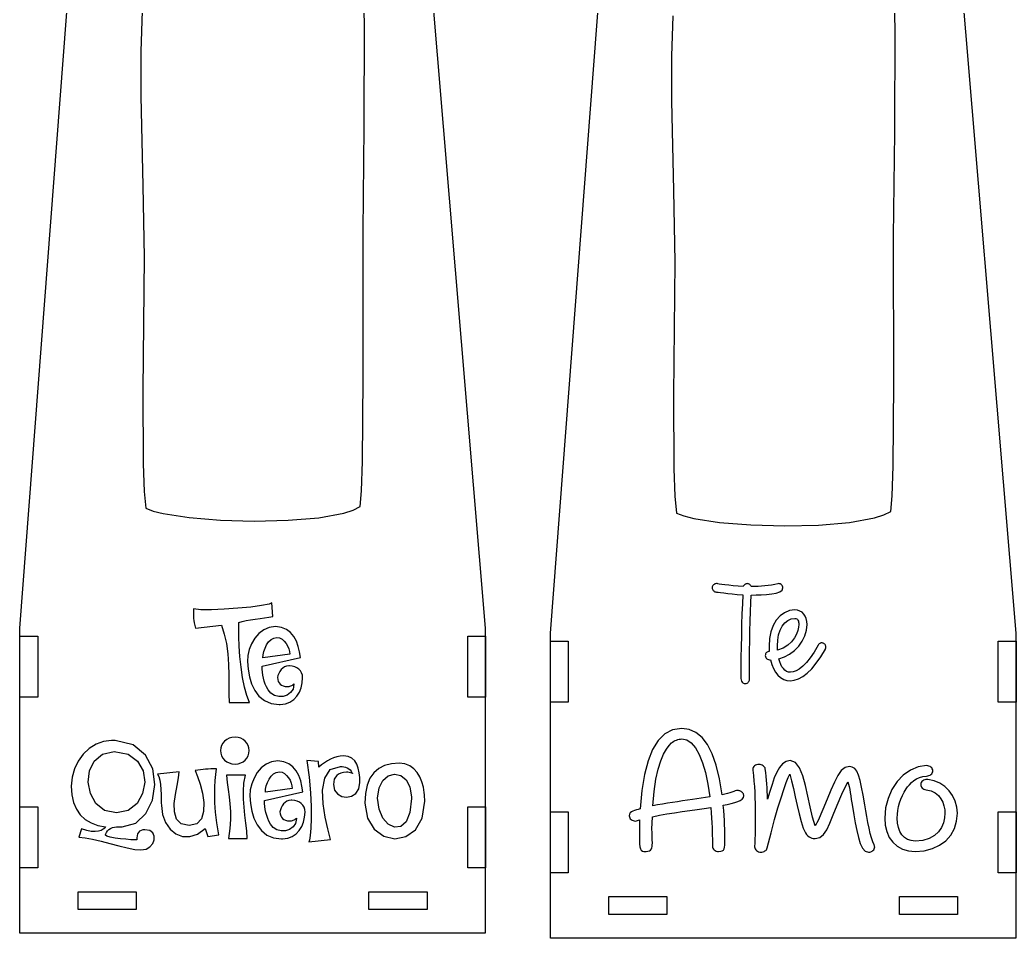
# Model space of a CAD drawing. Extents: x -1652 to 1470, y -458 to 1785.
# Drawn here: x -542.1 to -346.3, y -0.2 to 180.3 of the extents above; entities that cross this region are included whole.
import ezdxf

# ---------------------------------------------------------------- set-up
doc = ezdxf.new("R2010")
doc.units = 0
doc.layers.add('LAYER_1', color=7, linetype='CONTINUOUS')

msp = doc.modelspace()

# ---------------------------------------------------------------- linework, layer by layer
at = {"layer": 'LAYER_1', "color": 114}
for points in [[(-515.5954, 360.4716), (-479.0704, 360.7716), (-478.0704, 360.7216), (-477.2704, 360.4966), (-476.6454, 360.1466), (-476.1954, 359.6466), (-475.6454, 358.3216), (-475.4454, 356.6466), (-450.6704, 60.7216), (-450.6704, 0.7716), (-542.1454, 0.7716), (-542.1454, 60.7216), (-519.6204, 356.2216), (-519.1954, 357.8966), (-518.4204, 359.1716), (-517.2454, 360.0466), (-515.5954, 360.4716)], [(-411.2933, 359.5224), (-374.7683, 359.8224), (-373.7683, 359.7724), (-372.9683, 359.5474), (-372.3433, 359.1974), (-371.8933, 358.6974), (-371.3433, 357.3724), (-371.1433, 355.6974), (-346.3683, 59.7724), (-346.3683, -0.1776), (-437.8433, -0.1776), (-437.8433, 59.7724), (-415.3183, 355.2724), (-414.8933, 356.9474), (-414.1183, 358.2224), (-412.9433, 359.0974), (-411.2933, 359.5224)], [(-542.1454, 59.1466), (-538.6454, 59.1466), (-538.6454, 47.1466), (-542.1454, 47.1466), (-542.1454, 59.1466)], [(-454.1204, 59.1466), (-450.6204, 59.1466), (-450.6204, 47.1466), (-454.1204, 47.1466), (-454.1204, 59.1466)], [(-437.8433, 58.1974), (-434.3433, 58.1974), (-434.3433, 46.1974), (-437.8433, 46.1974), (-437.8433, 58.1974)], [(-349.8183, 58.1974), (-346.3183, 58.1974), (-346.3183, 46.1974), (-349.8183, 46.1974), (-349.8183, 58.1974)], [(-542.1454, 25.5966), (-538.6454, 25.5966), (-538.6454, 13.6216), (-542.1454, 13.6216), (-542.1454, 25.5966)], [(-454.1204, 25.5966), (-450.6204, 25.5966), (-450.6204, 13.6216), (-454.1204, 13.6216), (-454.1204, 25.5966)], [(-437.8433, 24.6474), (-434.3433, 24.6474), (-434.3433, 12.6724), (-437.8433, 12.6724), (-437.8433, 24.6474)], [(-349.8183, 24.6474), (-346.3183, 24.6474), (-346.3183, 12.6724), (-349.8183, 12.6724), (-349.8183, 24.6474)], [(-530.6954, 5.4216), (-530.6954, 8.9216), (-519.2704, 8.9216), (-519.2704, 5.4216), (-530.6954, 5.4216)], [(-473.5454, 5.4216), (-473.5454, 8.9216), (-462.1204, 8.9216), (-462.1204, 5.4216), (-473.5454, 5.4216)], [(-426.3933, 4.4724), (-426.3933, 7.9724), (-414.9683, 7.9724), (-414.9683, 4.4724), (-426.3933, 4.4724)], [(-369.2433, 4.4724), (-369.2433, 7.9724), (-357.8183, 7.9724), (-357.8183, 4.4724), (-369.2433, 4.4724)]]:
    msp.add_lwpolyline(points, close=True, dxfattribs=at)
for points in [[(-518.0954, 182.0716), (-518.3454, 174.0966), (-518.3454, 165.3216), (-517.9704, 147.6966), (-517.7204, 133.6966), (-517.9704, 107.4966), (-517.8954, 93.0216), (-517.7204, 87.6216), (-517.3954, 84.3216), (-515.9204, 83.7466), (-513.9704, 83.2466), (-508.8954, 82.4716), (-502.7454, 81.9716), (-496.0704, 81.7966), (-489.4454, 81.9466), (-483.3954, 82.4466), (-478.4704, 83.3466), (-476.6204, 83.9466), (-475.2454, 84.6216), (-474.9704, 87.7216), (-474.7954, 93.5216), (-474.6704, 109.9466), (-474.6954, 138.6966), (-474.4454, 159.1216), (-474.3954, 179.5466), (-474.5204, 184.0716)], [(-413.7933, 181.1224), (-414.0433, 173.1474), (-414.0433, 164.3724), (-413.6683, 146.7474), (-413.4183, 132.7474), (-413.6683, 106.5474), (-413.5933, 92.0724), (-413.4183, 86.6724), (-413.0933, 83.3724), (-411.6183, 82.7974), (-409.6683, 82.2974), (-404.5933, 81.5224), (-398.4433, 81.0224), (-391.7683, 80.8474), (-385.1433, 80.9974), (-379.0933, 81.4974), (-374.1683, 82.3974), (-372.3183, 82.9974), (-370.9433, 83.6724), (-370.6683, 86.7724), (-370.4933, 92.5724), (-370.3683, 108.9974), (-370.3933, 137.7474), (-370.1433, 158.1724), (-370.0933, 178.5974), (-370.2183, 183.1224)]]:
    msp.add_lwpolyline(points, dxfattribs=at)
at = {"layer": 'LAYER_1', "color": 250}
for points in [[(-393.1667, 69.4654), (-393.7713, 69.3224), (-394.3976, 69.2038), (-395.0418, 69.1078), (-395.7, 69.033), (-396.3685, 68.9776), (-397.0433, 68.9401), (-397.7207, 68.9187), (-398.3969, 68.912), (-398.4387, 69.0323), (-398.5012, 69.1428), (-398.5822, 69.2417), (-398.6796, 69.327), (-398.7909, 69.3967), (-398.9141, 69.4489), (-399.0468, 69.4817), (-399.1869, 69.493), (-399.3079, 69.4817), (-399.4248, 69.4493), (-399.536, 69.3982), (-399.6398, 69.3304), (-399.7346, 69.2484), (-399.8189, 69.1544), (-399.8911, 69.0507), (-399.9496, 68.9395), (-400.9741, 69.0019), (-401.9297, 69.0805), (-402.7958, 69.1682), (-403.5522, 69.2578), (-404.1783, 69.3423), (-404.6537, 69.4143), (-404.958, 69.467), (-405.0708, 69.493), (-405.2344, 69.493), (-405.3868, 69.4766), (-405.5344, 69.4294), (-405.6725, 69.3544), (-405.7961, 69.2543), (-405.9007, 69.1322), (-405.9813, 68.991), (-406.0331, 68.8335), (-406.0515, 68.6627), (-406.0379, 68.5204), (-405.9987, 68.3856), (-405.9366, 68.2605), (-405.8541, 68.1474), (-405.7536, 68.0485), (-405.6378, 67.9662), (-405.5092, 67.9027), (-405.3704, 67.8603), (-405.217, 67.8308), (-404.8891, 67.7851), (-404.4008, 67.7251), (-403.7667, 67.6528), (-403.001, 67.5701), (-402.1182, 67.4789), (-401.1326, 67.3813), (-400.0585, 67.2791), (-400.1296, 65.5471), (-400.1986, 63.5666), (-400.263, 61.4292), (-400.3208, 59.2263), (-400.3696, 57.0493), (-400.4072, 54.9896), (-400.4314, 53.1388), (-400.44, 51.5883), (-400.4337, 51.2115), (-400.4102, 50.8723), (-400.3624, 50.5747), (-400.2834, 50.3224), (-400.166, 50.1194), (-400.0033, 49.9696), (-399.7882, 49.8769), (-399.5138, 49.8451), (-399.3547, 49.8649), (-399.2065, 49.9208), (-399.0723, 50.0071), (-398.9554, 50.1183), (-398.8589, 50.249), (-398.786, 50.3937), (-398.7399, 50.5468), (-398.7238, 50.7028), (-398.751, 52.9444), (-398.7425, 54.5353), (-398.7191, 56.3162), (-398.6835, 58.2204), (-398.6386, 60.181), (-398.5874, 62.1311), (-398.5327, 64.0041), (-398.4773, 65.7331), (-398.4242, 67.2513), (-397.4433, 67.2597), (-396.3995, 67.2924), (-395.3525, 67.3608), (-394.362, 67.4762), (-393.4877, 67.65), (-392.7893, 67.8935), (-392.3264, 68.218), (-392.1589, 68.635), (-392.1761, 68.8149), (-392.2253, 68.9793), (-392.3025, 69.1255), (-392.404, 69.2509), (-392.526, 69.3529), (-392.6645, 69.429), (-392.8158, 69.4766), (-392.976, 69.493), (-393.1667, 69.4654)], [(-502.5507, 61.3016), (-501.9643, 59.5913), (-501.5562, 57.6999), (-501.294, 55.6914), (-501.1452, 53.6299), (-501.0773, 51.5794), (-501.0577, 49.6041), (-501.0542, 47.7678), (-501.034, 46.1347), (-497.007, 46.1347), (-497.5635, 47.4824), (-498.0219, 49.1498), (-498.3897, 51.0444), (-498.6741, 53.0743), (-498.8825, 55.147), (-499.0222, 57.1704), (-499.1007, 59.0521), (-499.1252, 60.7001), (-499.0989, 61.8507), (-498.4446, 62.045), (-497.664, 62.2181), (-496.7951, 62.3734), (-495.876, 62.5143), (-494.9447, 62.6442), (-494.039, 62.7664), (-493.1971, 62.8843), (-492.457, 63.0013), (-492.6139, 65.6947), (-493.1524, 65.4468), (-494.6274, 65.1726), (-496.7692, 64.8995), (-499.3082, 64.6553), (-501.9746, 64.4675), (-504.4989, 64.3636), (-506.6113, 64.3712), (-508.0422, 64.518), (-508.0414, 64.0001), (-508.0361, 63.5321), (-508.0215, 63.0953), (-507.9932, 62.6712), (-507.9464, 62.2409), (-507.8767, 61.7858), (-507.7794, 61.2871), (-507.6499, 60.7263), (-502.5507, 61.3016)], [(-384.1228, 57.7318), (-384.225, 57.7725), (-384.3271, 57.8081), (-384.4293, 57.8332), (-384.5315, 57.8427), (-384.6334, 57.8351), (-384.7336, 57.8129), (-384.8307, 57.777), (-384.923, 57.7285), (-385.0089, 57.6683), (-385.0869, 57.5975), (-385.1553, 57.5169), (-385.2125, 57.4275), (-386.0119, 56.0527), (-386.7916, 54.9075), (-387.5444, 53.9776), (-388.2634, 53.2488), (-388.9415, 52.7068), (-389.5718, 52.3374), (-390.1472, 52.1261), (-390.6606, 52.0589), (-391.0561, 52.1061), (-391.4242, 52.2448), (-391.7629, 52.4704), (-392.0703, 52.7784), (-392.3445, 53.1642), (-392.5836, 53.6233), (-392.7857, 54.1511), (-392.9488, 54.7431), (-391.8575, 55.1058), (-390.8279, 55.6577), (-389.8857, 56.3723), (-389.0568, 57.2234), (-388.3671, 58.1848), (-387.8425, 59.2301), (-387.5087, 60.3332), (-387.3917, 61.4678), (-387.4355, 62.067), (-387.5632, 62.6136), (-387.7695, 63.0992), (-388.0489, 63.5155), (-388.3959, 63.854), (-388.8052, 64.1061), (-389.2714, 64.2636), (-389.7889, 64.318), (-390.8602, 64.1804), (-391.8374, 63.7827), (-392.7054, 63.1476), (-393.4493, 62.2979), (-394.0539, 61.2562), (-394.5044, 60.0452), (-394.7857, 58.6876), (-394.8828, 57.2061), (-394.8284, 56.1821), (-394.9875, 56.1646), (-395.1357, 56.1147), (-395.2699, 56.0362), (-395.3868, 55.9331), (-395.4833, 55.8092), (-395.5562, 55.6685), (-395.6023, 55.5148), (-395.6184, 55.3521), (-395.5974, 55.1416), (-395.5371, 54.9654), (-395.4417, 54.8217), (-395.3153, 54.7085), (-395.1622, 54.6239), (-394.9863, 54.5658), (-394.7919, 54.5324), (-394.5832, 54.5217), (-394.3364, 53.5977), (-394.0086, 52.7801), (-393.6054, 52.074), (-393.1327, 51.4847), (-392.596, 51.0173), (-392.0013, 50.677), (-391.3543, 50.469), (-390.6606, 50.3985), (-389.9142, 50.489), (-389.113, 50.7643), (-388.2683, 51.2303), (-387.3917, 51.8928), (-386.4946, 52.7577), (-385.5887, 53.8308), (-384.6853, 55.1179), (-383.7959, 56.6249), (-383.7559, 56.7127), (-383.721, 56.8083), (-383.6964, 56.909), (-383.687, 57.0123), (-383.6946, 57.1158), (-383.7168, 57.2181), (-383.7531, 57.3178), (-383.8028, 57.4135), (-383.8652, 57.5041), (-383.9398, 57.5882), (-384.0259, 57.6645), (-384.1228, 57.7318)], [(-497.4254, 54.1628), (-497.3017, 52.6812), (-497.034, 51.1993), (-496.6008, 49.778), (-495.9807, 48.4785), (-495.1521, 47.3615), (-494.0938, 46.4882), (-492.7842, 45.9195), (-491.2018, 45.7164), (-490.9664, 45.7164), (-489.9593, 45.8349), (-489.0776, 46.1695), (-488.3239, 46.6886), (-487.701, 47.3606), (-487.2118, 48.1539), (-486.8589, 49.037), (-486.6452, 49.9783), (-486.5733, 50.9463), (-486.6234, 51.4765), (-486.7678, 51.947), (-486.998, 52.3543), (-487.3055, 52.6951), (-487.6816, 52.966), (-488.1177, 53.1637), (-488.6054, 53.2848), (-489.1359, 53.3259), (-489.2929, 53.3259), (-489.7209, 53.2731), (-490.1179, 53.1245), (-490.4775, 52.8943), (-490.7932, 52.597), (-491.0587, 52.247), (-491.2676, 51.8587), (-491.4133, 51.4464), (-491.4894, 51.0247), (-491.4557, 50.6191), (-491.3574, 50.2656), (-491.1984, 49.9648), (-490.9828, 49.7173), (-490.7144, 49.5238), (-490.3973, 49.3847), (-490.0354, 49.3009), (-489.6328, 49.2728), (-489.4317, 49.2782), (-489.2402, 49.2961), (-489.0578, 49.3293), (-488.8843, 49.3807), (-488.7194, 49.4528), (-488.5628, 49.5486), (-488.4141, 49.6707), (-488.2731, 49.8219), (-488.2731, 49.7173), (-488.4589, 48.78), (-488.9264, 48.0678), (-489.5992, 47.5831), (-490.401, 47.3279), (-491.2555, 47.3043), (-492.0864, 47.5146), (-492.8174, 47.9608), (-493.3722, 48.6451), (-493.6619, 49.2034), (-493.905, 49.7622), (-494.104, 50.3247), (-494.2614, 50.894), (-494.3795, 51.4731), (-494.4608, 52.065), (-494.5078, 52.6729), (-494.5229, 53.2998), (-487.0179, 54.9734), (-487.1658, 56.0674), (-487.4216, 57.1459), (-487.7975, 58.1685), (-488.3058, 59.0952), (-488.9587, 59.8859), (-489.7685, 60.5004), (-490.7475, 60.8985), (-491.9079, 61.0401), (-493.136, 60.8701), (-494.2262, 60.3958), (-495.1705, 59.6708), (-495.961, 58.7488), (-496.5897, 57.6833), (-497.0487, 56.5281), (-497.3299, 55.3367), (-497.4254, 54.1628)], [(-393.2211, 56.4035), (-393.2484, 57.2337), (-393.1824, 58.3646), (-392.9913, 59.4005), (-392.6853, 60.3241), (-392.2746, 61.1184), (-391.7694, 61.7661), (-391.1799, 62.25), (-390.5163, 62.553), (-389.7889, 62.6578), (-389.5919, 62.6339), (-389.4284, 62.5653), (-389.2961, 62.4564), (-389.193, 62.3118), (-389.1166, 62.1362), (-389.0648, 61.9339), (-389.0354, 61.7096), (-389.0261, 61.4678), (-389.0712, 60.9437), (-389.2181, 60.2952), (-389.4843, 59.5687), (-389.8876, 58.8112), (-390.4453, 58.0691), (-391.1751, 57.3894), (-392.0945, 56.8186), (-393.2211, 56.4035)], [(-491.6202, 58.8958), (-491.0919, 58.809), (-490.6102, 58.5693), (-490.1824, 58.2077), (-489.8159, 57.755), (-489.518, 57.2423), (-489.2961, 56.7004), (-489.1576, 56.1604), (-489.1098, 55.6532), (-494.3659, 54.9211), (-494.3187, 55.5123), (-494.1796, 56.1599), (-493.9522, 56.8222), (-493.6403, 57.4576), (-493.2474, 58.0243), (-492.7773, 58.4807), (-492.2337, 58.7851), (-491.6202, 58.8958)], [(-502.7076, 36.673), (-502.6538, 36.1466), (-502.4976, 35.6536), (-502.247, 35.2053), (-501.9101, 34.8131), (-501.4946, 34.4883), (-501.0087, 34.2423), (-500.4603, 34.0864), (-499.8573, 34.0319), (-499.2577, 34.0864), (-498.7182, 34.2423), (-498.2448, 34.4883), (-497.8438, 34.8131), (-497.5212, 35.2053), (-497.2832, 35.6536), (-497.136, 36.1466), (-497.0855, 36.673), (-497.136, 37.1994), (-497.2832, 37.6924), (-497.5212, 38.1407), (-497.8438, 38.5329), (-498.2448, 38.8577), (-498.7182, 39.1037), (-499.2577, 39.2596), (-499.8573, 39.3141), (-500.4603, 39.2596), (-501.0087, 39.1037), (-501.4946, 38.8577), (-501.9101, 38.5329), (-502.247, 38.1407), (-502.4976, 37.6924), (-502.6538, 37.1994), (-502.7076, 36.673)], [(-400.001, 28.3102), (-400.1005, 28.4298), (-400.2135, 28.5334), (-400.338, 28.6211), (-400.4721, 28.6928), (-400.6138, 28.7486), (-400.7613, 28.7885), (-400.9127, 28.8124), (-401.0659, 28.8204), (-401.2651, 28.7978), (-401.5223, 28.7354), (-401.8342, 28.641), (-402.1975, 28.5228), (-402.6088, 28.3886), (-403.0647, 28.2464), (-403.5619, 28.1043), (-404.0971, 27.9701), (-404.6234, 31.1079), (-405.2811, 33.7937), (-406.0714, 36.0379), (-406.995, 37.8508), (-408.0531, 39.2428), (-409.2465, 40.2242), (-410.5762, 40.8055), (-412.0432, 40.9969), (-413.845, 40.7345), (-415.3911, 39.9563), (-416.698, 38.6759), (-417.7827, 36.9069), (-418.662, 34.6627), (-419.3527, 31.957), (-419.8716, 28.8032), (-420.2354, 25.215), (-420.5856, 25.1161), (-420.9483, 25.0168), (-421.3052, 24.9071), (-421.6382, 24.7771), (-421.9289, 24.6168), (-422.1592, 24.4162), (-422.3107, 24.1654), (-422.3653, 23.8544), (-422.3394, 23.6543), (-422.2654, 23.4655), (-422.1492, 23.2925), (-421.9966, 23.1403), (-421.8132, 23.0135), (-421.6048, 22.9171), (-421.3773, 22.8557), (-421.1363, 22.8342), (-420.9277, 22.8565), (-420.7268, 22.9107), (-420.5258, 22.9776), (-420.3172, 23.0382), (-420.3582, 20.1472), (-420.354, 19.1265), (-420.332, 18.3402), (-420.2783, 17.758), (-420.179, 17.3496), (-420.0202, 17.0846), (-419.788, 16.9329), (-419.4684, 16.8641), (-419.0475, 16.8479), (-418.6772, 16.8818), (-418.3889, 16.9786), (-418.1727, 17.1313), (-418.0184, 17.3326), (-417.9159, 17.5753), (-417.8552, 17.8523), (-417.8261, 18.1564), (-417.8187, 18.4805), (-417.8315, 19.1878), (-417.8597, 19.8792), (-417.8878, 20.5514), (-417.9006, 21.2014), (-417.8187, 23.6845), (-416.4052, 23.9643), (-414.9431, 24.2202), (-413.4533, 24.4569), (-411.9563, 24.6793), (-410.4727, 24.8922), (-409.0231, 25.1002), (-407.6283, 25.3083), (-406.3089, 25.5211), (-406.226, 24.4659), (-406.1604, 23.4506), (-406.1102, 22.4862), (-406.0734, 21.5841), (-406.0482, 20.7553), (-406.0325, 20.011), (-406.0245, 19.3623), (-406.0223, 18.8205), (-406.0223, 17.9021), (-405.9981, 17.7006), (-405.9282, 17.5078), (-405.8171, 17.3294), (-405.669, 17.171), (-405.4882, 17.038), (-405.2792, 16.9361), (-405.0461, 16.8709), (-404.7934, 16.8479), (-404.3878, 16.8762), (-404.0829, 16.9659), (-403.8645, 17.1241), (-403.7181, 17.358), (-403.6293, 17.6749), (-403.5837, 18.0818), (-403.5669, 18.586), (-403.5645, 19.1947), (-403.5668, 19.7798), (-403.5754, 20.4575), (-403.5926, 21.218), (-403.6209, 22.0518), (-403.6626, 22.9495), (-403.7201, 23.9013), (-403.7958, 24.8977), (-403.8922, 25.9292), (-403.083, 26.0863), (-402.3255, 26.255), (-401.6372, 26.4404), (-401.0353, 26.6477), (-400.5371, 26.8821), (-400.1598, 27.1489), (-399.9207, 27.4531), (-399.8372, 27.7999), (-399.8455, 27.9275), (-399.8731, 28.0551), (-399.9236, 28.1826), (-400.001, 28.3102)], [(-530.5832, 19.6497), (-529.3419, 19.5418), (-527.8509, 19.2575), (-526.1938, 18.8554), (-524.4543, 18.3945), (-522.716, 17.9336), (-521.0626, 17.5316), (-519.5777, 17.2472), (-518.3451, 17.1393), (-517.3568, 17.3101), (-516.5824, 17.7603), (-516.0422, 18.3969), (-515.7563, 19.1267), (-515.7449, 19.8564), (-516.0284, 20.493), (-516.6269, 20.9432), (-517.5606, 21.114), (-517.9906, 21.079), (-518.3435, 20.9759), (-518.6252, 20.8079), (-518.842, 20.5779), (-518.9999, 20.2891), (-519.1051, 19.9446), (-519.1637, 19.5474), (-519.1819, 19.1005), (-519.5822, 19.1153), (-520.33, 19.1597), (-521.3046, 19.2343), (-522.3852, 19.3391), (-523.4511, 19.4746), (-524.3816, 19.6411), (-525.0558, 19.8388), (-525.3532, 20.0681), (-525.3008, 20.1727), (-525.1532, 20.5768), (-524.934, 20.9101), (-524.6546, 21.1779), (-524.3268, 21.3853), (-523.9622, 21.5376), (-523.5725, 21.6399), (-523.1693, 21.6975), (-522.7643, 21.7155), (-522.0584, 21.7155), (-519.3818, 22.4232), (-517.3653, 24.2933), (-516.0855, 26.946), (-515.619, 30.0017), (-516.0424, 33.0806), (-517.4323, 35.8032), (-519.8653, 37.7897), (-523.4181, 38.6604), (-524.1242, 38.6866), (-525.7034, 38.4942), (-527.1824, 37.9462), (-528.5272, 37.087), (-529.7038, 35.9605), (-530.6782, 34.6109), (-531.4162, 33.0824), (-531.884, 31.419), (-532.0475, 29.6649), (-531.9324, 27.9526), (-531.5927, 26.444), (-531.0367, 25.1396), (-530.2726, 24.0395), (-529.3086, 23.1441), (-528.1532, 22.4537), (-526.8145, 21.9687), (-525.3008, 21.6892), (-525.4828, 21.4407), (-525.7757, 21.201), (-526.1825, 20.9938), (-526.7065, 20.8427), (-527.3505, 20.7713), (-528.1177, 20.8031), (-529.0112, 20.9618), (-530.034, 21.271), (-530.5832, 19.6497)], [(-409.9542, 27.0516), (-410.9035, 26.9125), (-411.873, 26.7737), (-412.8559, 26.6325), (-413.8455, 26.4862), (-414.8351, 26.3319), (-415.818, 26.1668), (-416.7874, 25.9881), (-417.7366, 25.7932), (-417.4757, 28.6437), (-417.1088, 31.0471), (-416.6603, 33.0407), (-416.1546, 34.662), (-415.6163, 35.9486), (-415.0698, 36.9377), (-414.5396, 37.667), (-414.0502, 38.1739), (-413.8278, 38.354), (-413.592, 38.5114), (-413.3447, 38.6456), (-413.0878, 38.7563), (-412.8231, 38.8431), (-412.5527, 38.9056), (-412.2785, 38.9434), (-412.0023, 38.9561), (-411.0609, 38.7581), (-410.1771, 38.1754), (-409.3585, 37.2252), (-408.6129, 35.9247), (-407.9479, 34.291), (-407.3712, 32.3412), (-406.8905, 30.0924), (-406.5135, 27.5619), (-409.9542, 27.0516)], [(-523.6012, 36.49), (-520.8858, 35.9709), (-519.009, 34.6023), (-517.9322, 32.6674), (-517.6162, 30.4494), (-518.0221, 28.2314), (-519.1112, 26.2965), (-520.8443, 24.9279), (-523.1827, 24.4088), (-525.5185, 24.9279), (-527.2233, 26.2965), (-528.2864, 28.2314), (-528.6971, 30.4494), (-528.4447, 32.6674), (-527.5184, 34.6023), (-525.9074, 35.9709), (-523.6012, 36.49)], [(-481.108, 19.179), (-481.1963, 19.6918), (-481.5988, 21.2717), (-482.1097, 23.5687), (-482.5234, 26.2328), (-482.6344, 28.914), (-482.237, 31.2625), (-481.1256, 32.9282), (-479.0945, 33.5612), (-478.7856, 33.5427), (-478.4567, 33.4864), (-478.1224, 33.3916), (-477.7969, 33.2572), (-477.4947, 33.0824), (-477.2302, 32.8662), (-477.0178, 32.6077), (-476.8719, 32.306), (-476.8719, 32.2538), (-477.1681, 32.3334), (-477.4177, 32.3812), (-477.6624, 32.4045), (-477.9439, 32.4106), (-478.5345, 32.3705), (-479.0504, 32.2517), (-479.4902, 32.0562), (-479.8529, 31.7863), (-480.137, 31.444), (-480.3415, 31.0316), (-480.4651, 30.5512), (-480.5066, 30.0048), (-480.2841, 28.9256), (-479.6976, 28.1467), (-478.8683, 27.679), (-477.9178, 27.5338), (-476.9672, 27.7219), (-476.1379, 28.2545), (-475.5514, 29.1426), (-475.3289, 30.3971), (-475.3566, 31.3801), (-475.4523, 32.3285), (-475.635, 33.2125), (-475.9238, 34.0025), (-476.3376, 34.6687), (-476.8955, 35.1813), (-477.6164, 35.5107), (-478.5193, 35.6271), (-479.1766, 35.5831), (-479.8304, 35.4563), (-480.4751, 35.2548), (-481.1048, 34.9864), (-481.7137, 34.6592), (-482.2958, 34.2812), (-482.8455, 33.8602), (-483.3569, 33.4043), (-483.4615, 34.5549), (-485.7627, 34.7118), (-485.2986, 31.4212), (-485.0211, 28.3914), (-484.8962, 25.6772), (-484.8899, 23.3335), (-484.9682, 21.4152), (-485.097, 19.977), (-485.2424, 19.0738), (-485.3704, 18.7606), (-481.108, 19.179)], [(-496.9547, 27.756), (-496.831, 26.2744), (-496.5633, 24.7925), (-496.1301, 23.3713), (-495.5099, 22.0717), (-494.6814, 20.9548), (-493.6231, 20.0815), (-492.3134, 19.5128), (-490.7311, 19.3097), (-490.4957, 19.3097), (-489.4886, 19.4282), (-488.6069, 19.7628), (-487.8532, 20.2819), (-487.2303, 20.9539), (-486.7411, 21.7472), (-486.3882, 22.6303), (-486.1745, 23.5717), (-486.1026, 24.5397), (-486.1527, 25.0699), (-486.2971, 25.5403), (-486.5273, 25.9475), (-486.8348, 26.2884), (-487.2109, 26.5593), (-487.647, 26.757), (-488.1347, 26.8781), (-488.6652, 26.9192), (-488.8222, 26.9192), (-489.2501, 26.8664), (-489.6471, 26.7178), (-490.0067, 26.4876), (-490.3225, 26.1903), (-490.5881, 25.8402), (-490.7969, 25.4519), (-490.9426, 25.0397), (-491.0187, 24.618), (-490.985, 24.2124), (-490.8867, 23.8589), (-490.7278, 23.5581), (-490.5121, 23.3106), (-490.2437, 23.117), (-489.9266, 22.978), (-489.5647, 22.8941), (-489.1621, 22.866), (-488.961, 22.8714), (-488.7695, 22.8893), (-488.5871, 22.9225), (-488.4136, 22.9739), (-488.2487, 23.046), (-488.092, 23.1418), (-487.9433, 23.2639), (-487.8023, 23.4151), (-487.8023, 23.3105), (-487.9882, 22.3732), (-488.4556, 21.6611), (-489.1284, 21.1764), (-489.9303, 20.9212), (-490.7848, 20.8976), (-491.6157, 21.1079), (-492.3467, 21.5542), (-492.9015, 22.2385), (-493.1912, 22.7967), (-493.4343, 23.3556), (-493.6332, 23.9181), (-493.7906, 24.4873), (-493.9087, 25.0664), (-493.99, 25.6583), (-494.037, 26.2662), (-494.0521, 26.8931), (-486.5472, 28.5666), (-486.6951, 29.6607), (-486.9508, 30.7391), (-487.3267, 31.7618), (-487.835, 32.6885), (-488.4879, 33.4792), (-489.2978, 34.0937), (-490.2767, 34.4918), (-491.4371, 34.6334), (-492.6652, 34.4634), (-493.7555, 33.989), (-494.6998, 33.2641), (-495.4903, 32.342), (-496.119, 31.2766), (-496.578, 30.1213), (-496.8592, 28.9299), (-496.9547, 27.756)], [(-474.3353, 26.344), (-473.8297, 23.3812), (-472.4967, 21.2051), (-470.6121, 19.8521), (-468.4517, 19.3587), (-466.2912, 19.7613), (-464.4066, 21.0964), (-463.0736, 23.4005), (-462.568, 26.71), (-462.5733, 27.1116), (-462.5909, 27.5305), (-462.6231, 27.964), (-462.6725, 28.4098), (-462.8409, 29.4765), (-463.1171, 30.5153), (-463.511, 31.4909), (-464.0323, 32.3682), (-464.691, 33.1119), (-465.4967, 33.6867), (-466.4594, 34.0575), (-467.5887, 34.1889), (-469.1174, 34.0781), (-470.4631, 33.739), (-471.6195, 33.1615), (-472.58, 32.3355), (-473.3383, 31.2509), (-473.8879, 29.8975), (-474.2224, 28.2652), (-474.3353, 26.344)], [(-376.0394, 25.9973), (-376.3729, 27.894), (-376.68, 29.4873), (-376.9804, 30.7929), (-377.2938, 31.8263), (-377.6398, 32.6029), (-378.0381, 33.1384), (-378.5084, 33.4483), (-379.0704, 33.5482), (-379.9259, 33.3377), (-380.6762, 32.7319), (-381.3622, 31.7689), (-382.0247, 30.487), (-382.7044, 28.9245), (-383.4423, 27.1197), (-384.279, 25.1108), (-385.2555, 22.9361), (-385.7879, 21.9157), (-386.3334, 23.6078), (-386.8036, 25.5928), (-387.2459, 27.711), (-387.7079, 29.8025), (-388.2371, 31.7075), (-388.881, 33.266), (-389.6871, 34.3184), (-390.703, 34.7047), (-391.5165, 34.5435), (-392.2186, 34.0845), (-392.8285, 33.3648), (-393.3655, 32.4215), (-393.8487, 31.2917), (-394.2973, 30.0124), (-394.7306, 28.6206), (-395.1676, 27.1536), (-395.1887, 27.8948), (-395.2208, 28.638), (-395.2635, 29.382), (-395.3162, 30.1255), (-395.3785, 30.8675), (-395.4499, 31.6067), (-395.53, 32.3419), (-395.6182, 33.0719), (-395.6694, 33.2564), (-395.7584, 33.4253), (-395.8811, 33.5759), (-396.033, 33.7053), (-396.2099, 33.8109), (-396.4075, 33.8898), (-396.6213, 33.9391), (-396.8471, 33.9562), (-397.0998, 33.9375), (-397.3329, 33.8834), (-397.5419, 33.7966), (-397.7227, 33.6799), (-397.8707, 33.5361), (-397.9818, 33.368), (-398.0517, 33.1784), (-398.0759, 32.97), (-398.0759, 32.8338), (-397.949, 31.7593), (-397.8436, 30.6788), (-397.7584, 29.5928), (-397.6919, 28.5015), (-397.6427, 27.4055), (-397.6094, 26.305), (-397.5904, 25.2006), (-397.5844, 24.0927), (-397.5863, 23.3005), (-397.5921, 22.5062), (-397.6017, 21.7112), (-397.6151, 20.9166), (-397.6324, 20.1236), (-397.6535, 19.3334), (-397.6785, 18.5472), (-397.7073, 17.7662), (-397.6814, 17.5549), (-397.6075, 17.3575), (-397.4913, 17.1784), (-397.3387, 17.0221), (-397.1553, 16.8929), (-396.947, 16.7952), (-396.7195, 16.7334), (-396.4786, 16.7118), (-396.2662, 16.7273), (-396.0619, 16.7724), (-395.8701, 16.8445), (-395.6951, 16.9414), (-395.5413, 17.0605), (-395.4129, 17.1996), (-395.3142, 17.3562), (-395.2497, 17.528), (-394.49, 20.4804), (-393.7802, 23.1115), (-393.1242, 25.4189), (-392.5258, 27.4003), (-391.9889, 29.0533), (-391.5172, 30.3754), (-391.1147, 31.3643), (-390.7851, 32.0175), (-390.4448, 30.7534), (-390.0978, 29.2449), (-389.7411, 27.589), (-389.372, 25.8824), (-388.9875, 24.2221), (-388.5848, 22.7049), (-388.1609, 21.4277), (-387.713, 20.4873), (-387.4875, 20.1656), (-387.2452, 19.9101), (-386.9923, 19.7136), (-386.7351, 19.5689), (-386.4798, 19.4688), (-386.2327, 19.4062), (-386, 19.374), (-385.7879, 19.3648), (-384.9035, 19.5693), (-384.1732, 20.1657), (-383.5321, 21.1279), (-382.9156, 22.4302), (-382.2587, 24.0465), (-381.4967, 25.951), (-380.5647, 28.1178), (-379.3981, 30.521), (-379.2552, 30.0958), (-379.1305, 29.5941), (-379.0193, 29.0287), (-378.9168, 28.4122), (-378.8181, 27.7574), (-378.7184, 27.0772), (-378.613, 26.3842), (-378.497, 25.6912), (-378.2237, 24.0651), (-377.9466, 22.4658), (-377.6503, 20.9517), (-377.3195, 19.5816), (-376.9386, 18.4139), (-376.4925, 17.5074), (-375.9658, 16.9205), (-375.343, 16.7118), (-375.0785, 16.7347), (-374.84, 16.7995), (-374.6303, 16.9001), (-374.4522, 17.0306), (-374.3087, 17.1851), (-374.2026, 17.3575), (-374.1369, 17.5418), (-374.1143, 17.7322), (-374.122, 17.8396), (-374.145, 17.9533), (-374.1834, 18.067), (-374.2372, 18.1744), (-374.4944, 18.7407), (-374.7434, 19.4972), (-374.9838, 20.4075), (-375.2151, 21.4354), (-375.4368, 22.5446), (-375.6484, 23.6988), (-375.8494, 24.8618), (-376.0394, 25.9973)], [(-363.6694, 30.9971), (-363.8334, 30.9971), (-364.0626, 30.9784), (-364.2846, 30.9243), (-364.4922, 30.8375), (-364.6782, 30.7208), (-364.8354, 30.5769), (-364.9566, 30.4088), (-365.0346, 30.2191), (-365.0622, 30.0107), (-365.0433, 29.8116), (-364.988, 29.628), (-364.8981, 29.4624), (-364.7755, 29.317), (-364.6222, 29.1942), (-364.4401, 29.0963), (-364.2312, 29.0257), (-363.9972, 28.9846), (-363.0274, 28.7533), (-362.2289, 28.3605), (-361.5888, 27.8373), (-361.0942, 27.2146), (-360.732, 26.5234), (-360.4894, 25.7945), (-360.3533, 25.059), (-360.3108, 24.3478), (-360.3826, 23.4361), (-360.609, 22.4999), (-361.0063, 21.5841), (-361.5908, 20.7338), (-362.3788, 19.9941), (-363.3866, 19.41), (-364.6306, 19.0264), (-366.1271, 18.8886), (-366.9505, 18.9702), (-367.6688, 19.209), (-368.2806, 19.5956), (-368.7844, 20.1208), (-369.1787, 20.7755), (-369.4622, 21.5503), (-369.6333, 22.4361), (-369.6907, 23.4236), (-369.6604, 24.1609), (-369.571, 24.909), (-369.425, 25.6595), (-369.2248, 26.404), (-368.9727, 27.1342), (-368.6712, 27.8416), (-368.3226, 28.5179), (-367.9293, 29.1548), (-367.6493, 29.5383), (-367.3021, 29.9532), (-366.8897, 30.3741), (-366.4138, 30.7755), (-365.8765, 31.132), (-365.2797, 31.4181), (-364.6254, 31.6084), (-363.9153, 31.6775), (-363.6744, 31.699), (-363.4469, 31.7604), (-363.2386, 31.8568), (-363.0552, 31.9836), (-362.9026, 32.1358), (-362.7864, 32.3088), (-362.7125, 32.4977), (-362.6866, 32.6978), (-362.7125, 32.9077), (-362.7864, 33.1012), (-362.9026, 33.2748), (-363.0552, 33.4249), (-363.2386, 33.5478), (-363.4469, 33.6401), (-363.6744, 33.6981), (-363.9153, 33.7182), (-365.5509, 33.4942), (-367.0853, 32.8582), (-368.4823, 31.8645), (-369.7061, 30.5671), (-370.7205, 29.0202), (-371.4897, 27.2779), (-371.9777, 25.3943), (-372.1483, 23.4236), (-372.0441, 22.0148), (-371.7374, 20.7413), (-371.2367, 19.6192), (-370.5508, 18.6647), (-369.6882, 17.8942), (-368.6577, 17.3237), (-367.4677, 16.9696), (-366.1271, 16.8479), (-364.3604, 16.9909), (-362.7607, 17.4051), (-361.3492, 18.0684), (-360.147, 18.9587), (-359.1751, 20.0539), (-358.4548, 21.3319), (-358.0071, 22.7706), (-357.8532, 24.3478), (-357.962, 25.5837), (-358.2781, 26.7474), (-358.7863, 27.8173), (-359.4711, 28.7714), (-360.3171, 29.5882), (-361.3091, 30.2459), (-362.4317, 30.7228), (-363.6694, 30.9971)], [(-505.218, 19.8065), (-503.0475, 20.0942), (-503.4249, 22.4577), (-503.669, 24.5482), (-503.8009, 26.3966), (-503.8418, 28.0339), (-503.8129, 29.491), (-503.7352, 30.7988), (-503.63, 31.9884), (-503.5183, 33.0906), (-504.0681, 33.0867), (-504.6023, 33.0742), (-505.1248, 33.052), (-505.6397, 33.0187), (-506.1508, 32.9731), (-506.6623, 32.914), (-507.1781, 32.8402), (-507.7022, 32.7505), (-507.2262, 31.6022), (-506.713, 30.0551), (-506.2704, 28.2795), (-506.0058, 26.4453), (-506.0268, 24.7226), (-506.4409, 23.2816), (-507.3558, 22.2923), (-508.879, 21.9247), (-510.4691, 22.2768), (-511.3918, 23.2264), (-511.7886, 24.6137), (-511.8012, 26.2786), (-511.571, 28.0611), (-511.2398, 29.8014), (-510.9489, 31.3394), (-510.8401, 32.5152), (-515.1287, 32.0446), (-514.8633, 31.5864), (-514.6678, 30.8748), (-514.5311, 29.9922), (-514.4423, 29.021), (-514.3902, 28.0437), (-514.3639, 27.1427), (-514.3522, 26.4005), (-514.3443, 25.8994), (-514.0947, 24.0951), (-513.4997, 22.5261), (-512.6136, 21.2513), (-511.4906, 20.3296), (-510.185, 19.8196), (-508.751, 19.7804), (-507.2429, 20.2707), (-505.7148, 21.3493), (-505.218, 19.8065)], [(-501.1387, 19.3882), (-497.4515, 19.3882), (-497.5616, 20.9001), (-497.7294, 22.4325), (-497.9167, 23.9815), (-498.0857, 25.5431), (-498.1983, 27.1132), (-498.2165, 28.688), (-498.1023, 30.2633), (-497.8177, 31.8353), (-501.5047, 31.8353), (-501.3946, 30.3931), (-501.2269, 29.0006), (-501.0396, 27.6166), (-500.8706, 26.2001), (-500.7581, 24.7101), (-500.7399, 23.1055), (-500.8541, 21.3452), (-501.1387, 19.3882)], [(-491.1495, 32.4891), (-490.6212, 32.4023), (-490.1394, 32.1626), (-489.7116, 31.801), (-489.3451, 31.3483), (-489.0473, 30.8356), (-488.8254, 30.2937), (-488.6869, 29.7537), (-488.6391, 29.2465), (-493.8952, 28.5144), (-493.848, 29.1056), (-493.7089, 29.7532), (-493.4815, 30.4155), (-493.1696, 31.0509), (-492.7767, 31.6176), (-492.3066, 32.074), (-491.763, 32.3784), (-491.1495, 32.4891)], [(-476.7934, 32.2014), (-476.7639, 32.1892), (-476.7541, 32.1622), (-476.7639, 32.1353), (-476.7934, 32.123), (-476.7934, 32.2014)], [(-471.825, 27.3376), (-471.5396, 29.3554), (-470.7872, 30.8155), (-469.7234, 31.7117), (-468.504, 32.038), (-467.2845, 31.7882), (-466.2207, 30.9561), (-465.4683, 29.5356), (-465.1829, 27.5207), (-465.1829, 27.233), (-465.4683, 24.4907), (-466.2207, 22.7005), (-467.2845, 21.7801), (-468.504, 21.6468), (-469.7234, 22.2184), (-470.7872, 23.4123), (-471.5396, 25.1462), (-471.825, 27.3376)]]:
    msp.add_lwpolyline(points, close=True, dxfattribs=at)

doc.saveas('drawing.dxf')
